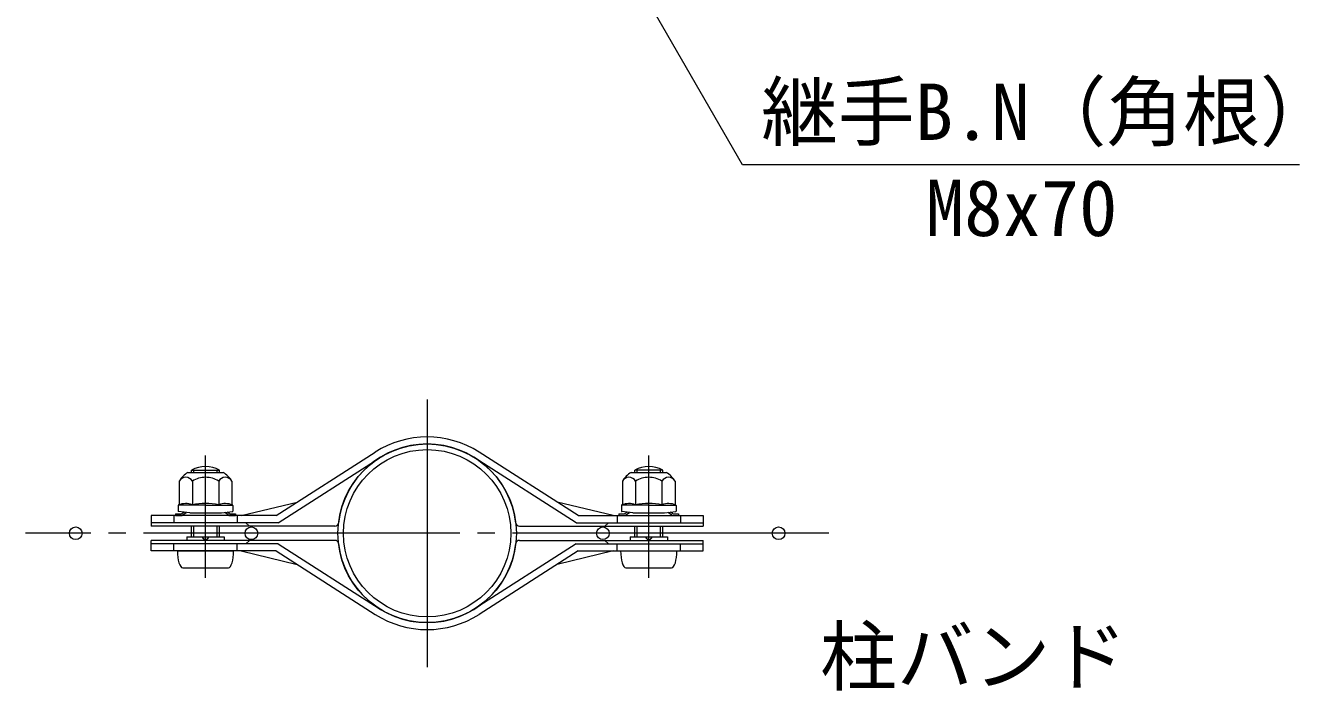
# Model space of a CAD drawing. Units: millimetres, scale not verified. Extents: x -6300 to 6300, y -4455 to 4455.
# Drawn here: x 3838 to 4926, y -38 to 530 of the extents above; entities that cross this region are included whole.
import ezdxf
from ezdxf.enums import TextEntityAlignment as Align

# ---------------------------------------------------------------- set-up
doc = ezdxf.new("R2010")
doc.units = ezdxf.units.MM
doc.header["$LTSCALE"] = 15
doc.linetypes.add('LONG_CHAIN', pattern=[21, 18, -1, 1, -1])
doc.linetypes.add('LONG_DASHED2', pattern=[13, 12, -1])
for name, color, linetype, lineweight in [('0-0_D-STR-TXT', 7, 'Continuous', 9), ('0-3_D-STR2', 7, 'Continuous', 9), ('0-6_D-STR1', 1, 'Continuous', 9), ('0-7_D-BMK', 2, 'LONG_CHAIN', 9), ('0-8_D-STR3', 3, 'Continuous', 9)]:
    doc.layers.add(name, color=color, linetype=linetype, lineweight=lineweight)
doc.styles.add('ＭＳ ゴシック', font='')
doc.styles.get('ＭＳ ゴシック').set_extended_font_data('MS Gothic')

msp = doc.modelspace()

# ---------------------------------------------------------------- linework, layer by layer
at = {"layer": '0-0_D-STR-TXT'}
msp.add_lwpolyline([(4926, 411.09), (4450.51, 411.09), (4194.27, 854.9)], dxfattribs=at)
at = {"layer": '0-3_D-STR2'}
for centre in [(3881.27, 96.55), (4031.27, 96.55), (4331.27, 96.55), (4481.27, 96.55)]:
    msp.add_circle(centre, 5.4, dxfattribs=at)
at = {"layer": '0-6_D-STR1'}
for radius in [76.2, 71.4]:
    msp.add_circle((4181.27, 96.55), radius, dxfattribs=at)
at = {"layer": '0-7_D-BMK'}
for p, q in [((4181.27, 210.85), (4181.27, -17.75)), ((3992.08, 58.47), (3992.08, 162.93)), ((4370.46, 58.47), (4370.46, 162.93)), ((4524.17, 96.55), (3838.37, 96.55))]:
    msp.add_line(p, q, dxfattribs=at)
at = {"layer": '0-8_D-STR3'}
for p, q in [((4052.33, 111.59), (4136.94, 165.77)), ((4310.21, 111.59), (4225.6, 165.77)), ((3977.08, 148.49), (4007.08, 148.49)), ((3980.08, 148.49), (3980.08, 150.51)), ((3980.08, 150.51), (4004.08, 150.51)), ((3982.11, 148.49), (3982.11, 150.51)), ((4002.05, 148.49), (4002.05, 150.51)), ((4004.08, 148.49), (4004.08, 150.51)), ((4355.46, 148.49), (4385.46, 148.49)), ((4358.46, 148.49), (4358.46, 150.51)), ((4382.46, 150.51), (4358.46, 150.51)), ((4360.49, 148.49), (4360.49, 150.51)), ((4380.43, 148.49), (4380.43, 150.51)), ((4382.46, 148.49), (4382.46, 150.51)), ((3969.56, 140.97), (3969.56, 120.89)), ((3980.82, 140.97), (3980.82, 120.59)), ((4003.34, 140.97), (4003.34, 120.59)), ((4014.6, 140.97), (4014.6, 120.89)), ((4347.94, 140.97), (4347.94, 120.89)), ((4359.2, 140.97), (4359.2, 120.59)), ((4381.72, 140.97), (4381.72, 120.59)), ((4392.97, 140.97), (4392.97, 120.89)), ((3968.83, 120.46), (3968.83, 115.45)), ((3992.08, 120.59), (3968.9, 120.59)), ((3969.56, 120.89), (3969.05, 120.75)), ((3992.08, 120.59), (4015.25, 120.59)), ((4015.33, 120.39), (4015.33, 115.45)), ((4022.43, 111.59), (4070.27, 123.08)), ((4340.11, 111.59), (4292.27, 123.08)), ((4347.21, 120.46), (4347.21, 115.45)), ((4370.46, 120.59), (4347.28, 120.59)), ((4347.94, 120.89), (4347.43, 120.75)), ((4370.46, 120.59), (4393.63, 120.59)), ((4393.71, 120.39), (4393.71, 115.45)), ((4052.33, 111.59), (3945.74, 111.59)), ((3945.74, 111.59), (3945.74, 102.59)), ((3965.07, 111.59), (3965.07, 105.59)), ((3965.07, 111.59), (3965.07, 105.59)), ((3966.58, 113.09), (3970.9, 113.09)), ((3966.58, 113.09), (3966.58, 111.59)), ((3966.58, 111.59), (3970.9, 111.59)), ((3978.58, 113.99), (3969.09, 115.16)), ((3971.77, 113.37), (3973.51, 114.61)), ((3972.64, 112.15), (3975.67, 114.31)), ((3978.58, 113.99), (4005.58, 113.99)), ((4005.58, 113.99), (4015.07, 115.16)), ((4011.52, 112.15), (4008.49, 114.31)), ((4012.39, 113.37), (4010.65, 114.61)), ((4013.26, 111.59), (4017.58, 111.59)), ((4019.08, 111.59), (4019.08, 105.59)), ((4019.08, 111.59), (4019.08, 105.59)), ((4343.45, 111.59), (4343.45, 105.59)), ((4344.96, 113.09), (4349.28, 113.09)), ((4344.96, 113.09), (4344.96, 111.59)), ((4344.96, 111.59), (4349.28, 111.59)), ((4356.96, 113.99), (4347.47, 115.16)), ((4350.15, 113.37), (4351.89, 114.61)), ((4351.02, 112.15), (4354.05, 114.31)), ((4356.96, 113.99), (4383.96, 113.99)), ((4383.96, 113.99), (4393.44, 115.16)), ((4389.9, 112.15), (4386.87, 114.31)), ((4390.77, 113.37), (4389.03, 114.61)), ((4391.64, 111.59), (4395.96, 111.59)), ((4397.46, 111.59), (4397.46, 105.59)), ((4102.53, 102.59), (3945.74, 102.59)), ((3980.08, 93.51), (3980.08, 102.59)), ((3982.11, 93.51), (3982.11, 102.59)), ((4002.05, 93.51), (4002.05, 102.59)), ((4004.08, 93.51), (4004.08, 102.59)), ((4026.58, 105.59), (4029.7, 102.59)), ((4260.01, 102.59), (4416.8, 102.59)), ((4335.95, 105.59), (4332.84, 102.59)), ((4358.46, 93.51), (4358.46, 102.59)), ((4360.49, 93.51), (4360.49, 102.59)), ((4380.43, 93.51), (4380.43, 102.59)), ((4382.46, 93.51), (4382.46, 102.59)), ((4102.53, 90.51), (3945.74, 90.51)), ((3945.74, 81.51), (3945.74, 90.51)), ((3965.07, 81.51), (3965.07, 87.51)), ((3976.12, 93.51), (4008.03, 93.51)), ((3976.12, 93.51), (3976.12, 90.51)), ((3988.9, 93.51), (3991.44, 90.51)), ((3992.72, 90.51), (3995.26, 93.51)), ((4008.03, 93.51), (4008.03, 90.51)), ((4019.08, 81.51), (4019.08, 87.51)), ((4019.08, 81.51), (4019.08, 87.51)), ((4026.58, 87.51), (4029.7, 90.51)), ((4260.01, 90.51), (4416.8, 90.51)), ((4335.95, 87.51), (4332.84, 90.51)), ((4343.45, 81.51), (4343.45, 87.51)), ((4354.5, 93.51), (4386.41, 93.51)), ((4354.5, 93.51), (4354.5, 90.51)), ((4367.28, 93.51), (4369.82, 90.51)), ((4371.09, 90.51), (4373.64, 93.51)), ((4386.41, 93.51), (4386.41, 90.51)), ((4397.46, 81.51), (4397.46, 87.51)), ((4052.33, 81.51), (3945.74, 81.51)), ((3968.08, 81.51), (4016.08, 81.51)), ((4022.43, 81.51), (4070.27, 70.02)), ((4052.33, 81.51), (4136.94, 27.33)), ((4310.21, 81.51), (4225.6, 27.33)), ((4340.11, 81.51), (4292.27, 70.02)), ((4346.46, 81.51), (4394.46, 81.51)), ((3972.58, 67.11), (4011.58, 67.11)), ((4350.96, 67.11), (4389.96, 67.11))]:
    msp.add_line(p, q, dxfattribs=at)
at = {"layer": '0-8_D-STR3', "linetype": 'LONG_DASHED2'}
for p, q in [((4054.09, 105.59), (4140.18, 160.72)), ((4308.45, 105.59), (4222.36, 160.72)), ((4054.09, 105.59), (3945.74, 105.59)), ((4308.45, 105.59), (4416.8, 105.59)), ((4054.09, 87.51), (3945.74, 87.51)), ((4054.09, 87.51), (4140.18, 32.38)), ((4308.45, 87.51), (4222.36, 32.38)), ((4308.45, 87.51), (4416.8, 87.51))]:
    msp.add_line(p, q, dxfattribs=at)
at = {"layer": '0-8_D-STR3'}
for points in [[(4013.26, 113.09), (4017.58, 113.09), (4017.58, 111.59)], [(4310.21, 111.59), (4416.8, 111.59), (4416.8, 102.59)], [(4391.64, 113.09), (4395.96, 113.09), (4395.96, 111.59)], [(4310.21, 81.51), (4416.8, 81.51), (4416.8, 90.51)]]:
    msp.add_lwpolyline(points, dxfattribs=at)
for centre, radius, start, end in [((4181.27, 96.55), 82.2, 57.3664, 122.6336), ((4181.27, 96.55), 76.2, 6.55535, 173.44465), ((3992.08, 128.01), 25.5, 61.92751, 118.07249), ((4370.46, 128.01), 25.5, 61.92751, 118.07249), ((3975.19, 137.92), 6.4, 28.45309, 151.54691), ((3989.85, 128.17), 24, 122.13463, 147.68315), ((3992.08, 123.7), 20.62, 90, 123.09348), ((3992.08, 123.7), 20.62, 56.90652, 90), ((4008.97, 137.92), 6.4, 28.45309, 151.54691), ((3994.31, 128.17), 24, 32.31685, 57.86537), ((4368.22, 128.17), 24, 122.13463, 147.68315), ((4353.57, 137.92), 6.4, 28.45309, 151.54691), ((4370.46, 123.7), 20.62, 90, 123.09348), ((4370.46, 123.7), 20.62, 56.90652, 90), ((4387.35, 137.92), 6.4, 28.45309, 151.54691), ((4372.69, 128.17), 24, 32.31685, 57.86537), ((3969.13, 120.46), 0.3, 105, 180), ((3975.2, 105.94), 15.97, 69.37322, 112.7756), ((3992.08, 58.32), 63.57, 90, 100.20031), ((3992.08, 58.32), 63.57, 79.79969, 90), ((4008.96, 105.94), 15.97, 67.2244, 110.62678), ((4015.03, 120.39), 0.3, 0, 67.2244), ((4347.51, 120.46), 0.3, 105, 180), ((4353.57, 105.94), 15.97, 69.37322, 112.7756), ((4370.46, 58.32), 63.57, 90, 100.20031), ((4370.46, 58.32), 63.57, 79.79969, 90), ((4387.34, 105.94), 15.97, 67.2244, 110.62678), ((4393.41, 120.39), 0.3, 0, 67.2244), ((3969.13, 115.45), 0.3, 180, 263), ((3970.9, 114.59), 1.5, 270, 305.53768), ((3970.9, 114.59), 3, 270, 305.53768), ((3976.54, 113.09), 1.5, 123.43373, 125.53768), ((4007.62, 113.09), 1.5, 54.46232, 56.56627), ((4013.26, 114.59), 3, 234.46232, 270), ((4013.26, 114.59), 1.5, 234.46232, 270), ((4015.03, 115.45), 0.3, 277, 0), ((4347.51, 115.45), 0.3, 180, 263), ((4349.28, 114.59), 1.5, 270, 305.53768), ((4349.28, 114.59), 3, 270, 305.53768), ((4354.92, 113.09), 1.5, 123.43373, 125.53768), ((4386, 113.09), 1.5, 54.46232, 56.56627), ((4391.64, 114.59), 3, 234.46232, 270), ((4391.64, 114.59), 1.5, 234.46232, 270), ((4393.41, 115.45), 0.3, 277, 0), ((4102.59, 105.59), 3, 268.91908, 353.44465), ((4259.95, 105.59), 3, 186.55535, 271.08092), ((4102.59, 87.51), 3, 6.55535, 91.08092), ((4181.27, 96.55), 76.2, 186.55535, 353.44465), ((4259.95, 87.51), 3, 88.91908, 173.44465), ((4181.27, 96.55), 82.2, 237.3664, 302.6336)]:
    msp.add_arc(centre, radius, start, end, dxfattribs=at)
for centre, start_param, end_param in [((3972.58, 81.51), 1.5707963, 3.1415927), ((4011.58, 81.51), 3.1415927, 4.712389), ((4350.96, 81.51), 1.5707963, 3.1415927), ((4389.96, 81.51), 3.1415927, 4.712389)]:
    msp.add_ellipse(centre, major_axis=(0, 14.4), ratio=0.3125, start_param=start_param, end_param=end_param, dxfattribs=at)

# ---------------------------------------------------------------- texts
at = {"layer": '0-0_D-STR-TXT', "style": 'ＭＳ ゴシック'}
for s, p in [('継手B.N（角根）', (4466.4, 417.84)), ('M8x70', (4607.04, 335.84)), ('柱バンド', (4516.71, -46.89))]:
    msp.add_text(s, height=48.06, dxfattribs=at).set_placement(p, align=Align.BOTTOM_LEFT)

doc.saveas('drawing.dxf')
